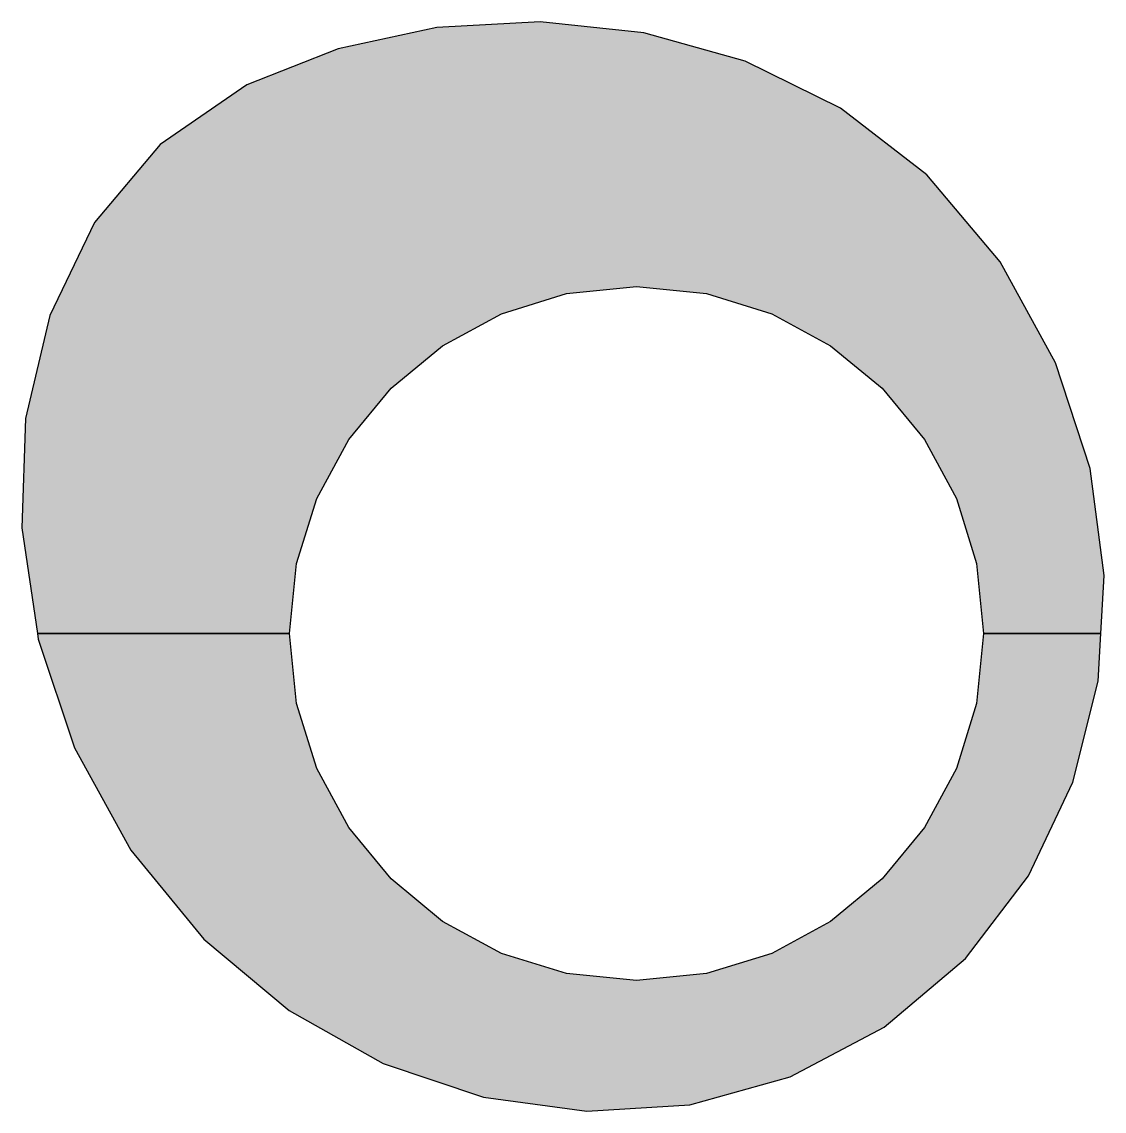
# Model space of a CAD drawing. Extents: x 37.35 to 42.34, y 59.06 to 64.08.
import ezdxf

# ---------------------------------------------------------------- set-up
doc = ezdxf.new("R2010")
doc.units = 0
doc.header["$MEASUREMENT"] = 0
doc.layers.add('L1-PATTERN', color=7, linetype='CONTINUOUS')

msp = doc.modelspace()

# ---------------------------------------------------------------- hatches: boundary and pattern name
at = {"layer": 'L1-PATTERN'}
h = msp.add_hatch(color=1, dxfattribs=at)
h.dxf.hatch_style = 2
h.paths.add_polyline_path([(38.5829, 61.2585), (38.6154, 61.581), (38.7086, 61.8813), (38.8562, 62.1531), (39.0515, 62.3899), (39.2883, 62.5852), (39.5601, 62.7328), (39.8604, 62.826), (40.1829, 62.8585), (40.5054, 62.826), (40.8057, 62.7328), (41.0775, 62.5852), (41.3143, 62.3899), (41.5097, 62.1531), (41.6572, 61.8813), (41.7504, 61.581), (41.7829, 61.2585), (42.3238, 61.2585), (42.3387, 61.5258), (42.2739, 62.0198), (42.1148, 62.5065), (41.8594, 62.9718), (41.5207, 63.3728), (41.1237, 63.6796), (40.6838, 63.8966), (40.2166, 64.028), (39.7377, 64.0785), (39.2626, 64.0522), (38.8068, 63.9537), (38.386, 63.7872), (37.9865, 63.5134), (37.684, 63.1528), (37.4774, 62.7249), (37.366, 62.2493), (37.3485, 61.7454), (37.4204, 61.2585)])
h = msp.add_hatch(color=1, dxfattribs=at)
h.dxf.hatch_style = 2
h.paths.add_polyline_path([(41.7829, 61.2585), (41.7504, 60.9361), (41.6572, 60.6357), (41.5097, 60.3639), (41.3143, 60.1271), (41.0775, 59.9318), (40.8057, 59.7842), (40.5054, 59.691), (40.1829, 59.6585), (39.8604, 59.691), (39.5601, 59.7842), (39.2883, 59.9318), (39.0515, 60.1271), (38.8562, 60.3639), (38.7086, 60.6357), (38.6154, 60.9361), (38.5829, 61.2585), (37.4204, 61.2585), (37.4242, 61.2328), (37.592, 60.731), (37.851, 60.2594), (38.1879, 59.8494), (38.5805, 59.5208), (39.0149, 59.2769), (39.4771, 59.1211), (39.9531, 59.0565), (40.4289, 59.0865), (40.8907, 59.2144), (41.3243, 59.4433), (41.6985, 59.7609), (41.9892, 60.1421), (42.1942, 60.5727), (42.3114, 61.0387), (42.3238, 61.2585)])

# ---------------------------------------------------------------- linework, layer by layer
for points in [[(38.5829, 61.2585), (38.6154, 61.581), (38.7086, 61.8813), (38.8562, 62.1531), (39.0515, 62.3899), (39.2883, 62.5852), (39.5601, 62.7328), (39.8604, 62.826), (40.1829, 62.8585), (40.5054, 62.826), (40.8057, 62.7328), (41.0775, 62.5852), (41.3143, 62.3899), (41.5097, 62.1531), (41.6572, 61.8813), (41.7504, 61.581), (41.7829, 61.2585), (42.3238, 61.2585), (42.3387, 61.5258), (42.2739, 62.0198), (42.1148, 62.5065), (41.8594, 62.9718), (41.5207, 63.3728), (41.1237, 63.6796), (40.6838, 63.8966), (40.2166, 64.028), (39.7377, 64.0785), (39.2626, 64.0522), (38.8068, 63.9537), (38.386, 63.7872), (37.9865, 63.5134), (37.684, 63.1528), (37.4774, 62.7249), (37.366, 62.2493), (37.3485, 61.7454), (37.4204, 61.2585), (38.5829, 61.2585)], [(41.7829, 61.2585), (41.7504, 60.9361), (41.6572, 60.6357), (41.5097, 60.3639), (41.3143, 60.1271), (41.0775, 59.9318), (40.8057, 59.7842), (40.5054, 59.691), (40.1829, 59.6585), (39.8604, 59.691), (39.5601, 59.7842), (39.2883, 59.9318), (39.0515, 60.1271), (38.8562, 60.3639), (38.7086, 60.6357), (38.6154, 60.9361), (38.5829, 61.2585), (37.4204, 61.2585), (37.4242, 61.2328), (37.592, 60.731), (37.851, 60.2594), (38.1879, 59.8494), (38.5805, 59.5208), (39.0149, 59.2769), (39.4771, 59.1211), (39.9531, 59.0565), (40.4289, 59.0865), (40.8907, 59.2144), (41.3243, 59.4433), (41.6985, 59.7609), (41.9892, 60.1421), (42.1942, 60.5727), (42.3114, 61.0387), (42.3238, 61.2585), (41.7829, 61.2585)]]:
    msp.add_lwpolyline(points, dxfattribs=at)

doc.saveas('drawing.dxf')
